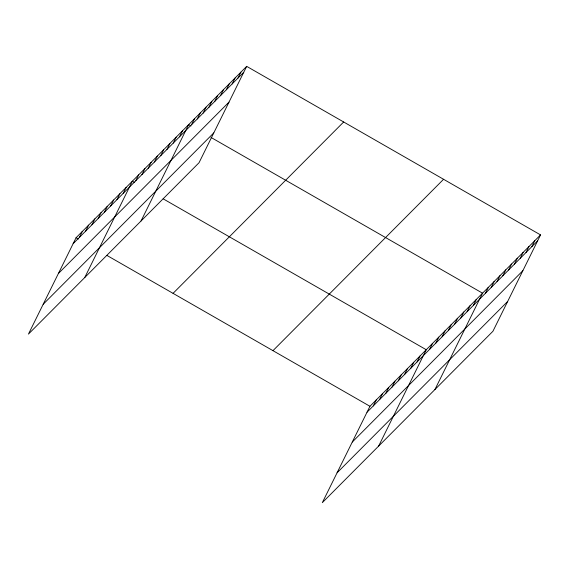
<?xml version="1.0" encoding="UTF-8"?>
<svg xmlns="http://www.w3.org/2000/svg" width="569" height="569" viewBox="0 0 569 569"><rect width="100%" height="100%" fill="white"/><g stroke="black" fill="none" stroke-linecap="round" stroke-linejoin="round"><path stroke-width="0.85" d="M246.676 66.353L76.075 237.728L28.45 334.088L199.05 162.713L246.676 66.353L540.55 234.912L492.925 331.272L322.324 502.647L369.95 406.287L540.55 234.912M79.397 237.38L82.327 231.441M85.649 231.092L88.586 225.16M91.908 224.812L94.838 218.88M98.16 218.524L101.097 212.593M104.419 212.244L107.349 206.312M110.671 205.964L113.608 200.025M116.93 199.676L119.86 193.744M123.181 193.396L126.119 187.457M84.745 277.537L132.371 181.177L134.682 182.5M135.692 180.828L138.63 174.889M141.951 174.541L144.882 168.609M148.203 168.26L151.141 162.321M154.462 161.973L157.393 156.041M160.714 155.693L163.652 149.754M166.973 149.405L169.903 143.473M173.225 143.125L176.155 137.186M179.484 136.837L182.414 130.906M141.048 220.985L188.666 124.618L190.978 125.948M191.54 124.732L194.47 118.793M197.336 118.9L200.267 112.968M203.14 113.075L206.07 107.143M208.937 107.249L211.867 101.318M214.741 101.424L217.671 95.485M220.537 95.592L223.475 89.66M226.341 89.767L229.271 83.835M232.138 83.942L235.075 78.01M237.942 78.117L240.872 72.178M373.271 405.939L376.209 400M379.53 399.651L382.46 393.72M385.782 393.371L388.719 387.432M392.041 387.084L394.971 381.152M398.293 380.803L401.23 374.864M404.552 374.516L407.482 368.584M410.804 368.235L413.741 362.297M417.063 361.948L419.993 356.016M378.627 446.096L426.252 349.729L163.161 198.83M429.574 349.38L432.504 343.448M435.826 343.1L438.763 337.161M442.085 336.812L445.015 330.881M448.336 330.532L451.274 324.593M454.595 324.245L457.526 318.313M460.847 317.964L463.778 312.032M467.106 311.684L470.037 305.745M473.358 305.397L476.289 299.465M434.922 389.537L482.548 293.177L210.992 137.421M485.414 293.284L488.344 287.352M491.211 287.459L494.148 281.527M497.014 281.634L499.945 275.695M502.818 275.809L505.749 269.87M508.615 269.976L511.545 264.044M514.419 264.151L517.349 258.219M520.215 258.326L523.146 252.394M526.019 252.501L528.95 246.562M531.816 246.676L534.746 240.737M73.145 243.66L243.738 72.291M58.394 273.504L228.994 102.128M43.201 304.251L213.795 132.876M173.054 293.355L343.655 121.979M272.971 350.66L443.571 179.285M367.019 412.219L537.62 240.843M352.268 442.063L522.868 270.688M337.076 472.803L507.676 301.435M76.075 237.728L78.387 239.051M106.865 255.389L369.95 406.287"/></g></svg>
